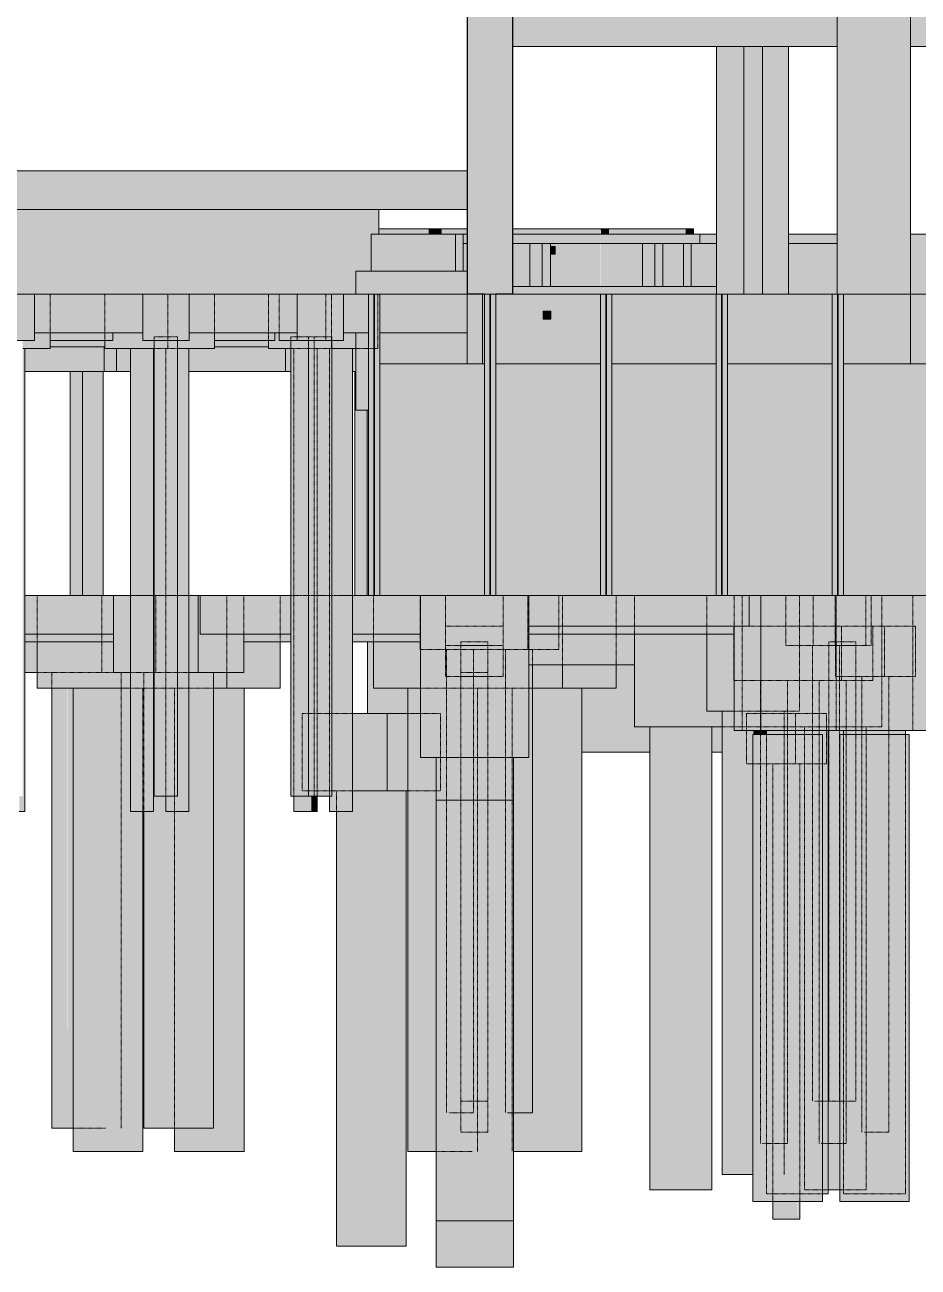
# Model space of a CAD drawing. Extents: x -1981 to 38708, y -3196 to 88064.
# Drawn here: x 31277 to 32434, y 78250 to 79859 of the extents above; entities that cross this region are included whole.
import ezdxf

# ---------------------------------------------------------------- set-up
doc = ezdxf.new("R2010")
doc.units = 0
doc.linetypes.add('Centro', pattern=[3.175, 0.635, -0.47625, 1.5875, -0.47625])
doc.linetypes.add('Traço', pattern=[0.635, 0.3175, -0.3175])
for name, color, linetype, lineweight in [('A-FLOR', 7, 'Continuous', 25), ('A-FLOR-LEVL', 7, 'Continuous', 9), ('A-GENM', 7, 'Continuous', 25), ('S-BEAM', 7, 'Continuous', 25), ('S-COLS', 7, 'Continuous', 25), ('S-FNDN', 7, 'Continuous', 25), ('S-FNDN-HDLN', 7, 'Traço', 9)]:
    doc.layers.add(name, color=color, linetype=linetype, lineweight=lineweight)

# ---------------------------------------------------------------- blocks, each defined once
blk = doc.blocks.new('Estaca W Gerdau - W250X32_7-3763720-CT D 002 - CRT ESQ')
at = {"layer": 'S-FNDN', "linetype": 'Traço', "lineweight": 9, "true_color": 0xa4b9db}
blk.add_hatch(color=9, dxfattribs=at).paths.add_polyline_path([(-1880.1, 79120), (-1871.6, 79120), (-1871.6, 79510), (-1886.2, 79510), (-1886.2, 79120)], flags=0)
at = {"layer": 'S-FNDN', "lineweight": 9}
for p, q in [((-1886.2, 79510), (-1886.2, 79120)), ((-1871.6, 79510), (-1886.2, 79510)), ((-1879.3, 79120), (-1879.3, 79510)), ((-1878.5, 79510), (-1878.5, 79120)), ((-1871.6, 79510), (-1871.6, 79120)), ((-1871.6, 79120), (-1886.2, 79120))]:
    blk.add_line(p, q, dxfattribs=at)
blk = doc.blocks.new('PED_FURO_RETANGULAR_R04_2020 - 10x10x32-3497891-CT D 002 - CRT ESQ')
at = {"layer": 'A-GENM', "lineweight": 9}
for p, q in [((-1660.4, 79478), (-1650.4, 79488)), ((-1650.4, 79478), (-1660.4, 79488))]:
    blk.add_line(p, q, dxfattribs=at)
blk = doc.blocks.new('PED_BLRET-1EST_R01_2019_muro_ - 60x60x60-3843966-CT D 002 - CRT ESQ')
at = {"layer": 'S-FNDN-HDLN'}
for p, q in [((-2471.6, 79455), (-2441.6, 79455)), ((-2471.6, 79450), (-2471.6, 79455)), ((-2441.6, 79455), (-2441.6, 79450)), ((-2441.6, 79450), (-2471.6, 79450))]:
    blk.add_line(p, q, dxfattribs=at)
blk = doc.blocks.new('PED_BLRET-1EST_R01_2019 - 75x75x65-V13-CT D 002 - CRT ESQ')
at = {"layer": 'S-FNDN-HDLN'}
for p, q in [((-1766.9, 79020), (-1731.9, 79020)), ((-1731.9, 79015), (-1766.9, 79015))]:
    blk.add_line(p, q, dxfattribs=at)
blk = doc.blocks.new('PED_BLRET-1EST_R01_2019 - 75x75x65-V11-CT D 002 - CRT ESQ')
at = {"layer": 'S-FNDN-HDLN'}
for p, q in [((1305.6, 79340), (1340.6, 79340)), ((1305.6, 79335), (1305.6, 79340)), ((1340.6, 79335), (1305.6, 79335)), ((1340.6, 79340), (1340.6, 79335))]:
    blk.add_line(p, q, dxfattribs=at)
blk = doc.blocks.new('PED_BLRET-1EST_R01_2019_muro_ - 60x60x60-V6-CT D 002 - CRT ESQ')
at = {"layer": 'S-FNDN-HDLN'}
for p, q in [((-1986.8, 79455), (-1978.9, 79455)), ((-1986.8, 79450), (-1986.8, 79455)), ((-1978.9, 79455), (-1963.9, 79455)), ((-1956.8, 79455), (-1956.8, 79450)), ((-1978.9, 79450), (-1986.8, 79450))]:
    blk.add_line(p, q, dxfattribs=at)

msp = doc.modelspace()

# ---------------------------------------------------------------- hatches: boundary and pattern name
at = {"layer": 'A-FLOR', "true_color": 0xc0c0c0}
h = msp.add_hatch(color=9, dxfattribs=at)
h.paths.add_polyline_path([(31950.33, 79576), (32151.1, 79576.46), (32151.1, 79588), (31908.73, 79587.98), (31908.73, 79576), (31946.04, 79576)], flags=0)
h.paths.add_polyline_path([(31849.73, 79576), (31849.73, 79588), (31844.92, 79587.67), (31844.92, 79576), (31846.94, 79576)], flags=0)
at = {"layer": 'A-FLOR', "true_color": 0xff8040}
h = msp.add_hatch(color=11, dxfattribs=at)
h.paths.add_polyline_path([(32303.31, 79576), (32328.98, 79576), (32328.98, 79588), (32265.98, 79588), (32265.98, 79576)], flags=0)
h.paths.add_polyline_path([(32151.13, 79576), (32172.48, 79576), (32172.48, 79588), (32151.13, 79588), (32151.13, 79576.46)], flags=0)
at = {"layer": 'S-BEAM', "true_color": 0xff8040}
for points in [[(32157.12, 79831), (32328.98, 79831), (32328.98, 79916), (31908.73, 79916), (31908.73, 79831), (31950.33, 79831)], [(32777.48, 79831), (33047, 79831), (33047, 79916), (32423.98, 79916), (32423.98, 79831), (32570.69, 79831)], [(31849.73, 79831), (31849.73, 79831.02), (31849.73, 79841.19)]]:
    msp.add_hatch(color=11, dxfattribs=at).paths.add_polyline_path(points, flags=0)
at = {"layer": 'S-BEAM', "true_color": 0xc0c0c0}
h = msp.add_hatch(color=9, dxfattribs=at)
h.paths.add_polyline_path([(31522.79, 79450), (31601.13, 79450), (31601.13, 79460), (31522.79, 79460)], flags=0)
h.paths.add_polyline_path([(31329.97, 79450), (31391.11, 79450), (31391.11, 79460), (31310.36, 79460), (31310.36, 79450)], flags=0)
h.paths.add_polyline_path([(31195.74, 79510), (31705.87, 79510), (31705.87, 79540), (31725.62, 79540), (31725.62, 79588), (31735.42, 79588), (31735.42, 79620), (31253.78, 79620), (31253.78, 79670), (31124.87, 79670), (31124.87, 79580), (31139.23, 79580), (31139.52, 79510), (31182.03, 79510)], flags=0)
for points in [[(31640.15, 79620), (31849.73, 79620), (31849.73, 79670), (31253.78, 79670), (31253.78, 79620), (31588.46, 79620)], [(31762.33, 79588), (31800.23, 79588), (31800.23, 79595), (31735.42, 79595), (31735.42, 79588), (31743.55, 79588)], [(31800.23, 79588), (31816.31, 79588), (31816.31, 79595), (31800.23, 79595), (31800.23, 79591.67)], [(31844.92, 79540), (31844.92, 79588), (31834.79, 79588), (31834.96, 79540), (31839.68, 79540)], [(32027.96, 79588), (32032.99, 79588), (32032.99, 79595), (32022.87, 79595), (32023.29, 79588), (32027.88, 79588)], [(32132.83, 79588), (32132.83, 79595), (32032.99, 79595), (32032.99, 79588), (32130.3, 79588)], [(32132.83, 79588), (32142.95, 79588), (32142.95, 79595), (32132.83, 79595), (32132.83, 79592.3)], [(31963.83, 79562), (31963.83, 79572), (31958.51, 79572), (31958.51, 79562)], [(32134.49, 79520), (32140.05, 79520), (32140.05, 79576), (32129.81, 79576), (32129.81, 79520), (32133.32, 79520)], [(32155.99, 79520), (32172.48, 79520), (32172.48, 79576), (32140.05, 79576), (32140.05, 79520)], [(32265.98, 79510), (32328.98, 79510), (32328.98, 79576), (32265.98, 79576), (32265.98, 79512.82)], [(32172.43, 79510), (32172.48, 79510), (32172.43, 79520), (31908.73, 79519.7), (31908.73, 79510), (32157.12, 79510)], [(31381.67, 79460), (31429.94, 79460), (31429.94, 79510), (31289.73, 79510), (31289.73, 79460), (31329.97, 79460)], [(31489.94, 79460), (31629.73, 79460), (31629.73, 79510), (31489.94, 79510), (31489.94, 79468.12)], [(31958.23, 79478), (31958.23, 79488), (31948.23, 79488), (31948.23, 79478), (31950.33, 79478)], [(31381.67, 79410), (31396.1, 79410), (31396.1, 79440), (31381.11, 79440), (31381.11, 79442), (31380.02, 79442), (31380.02, 79410), (31380.5, 79410)], [(31396.1, 79410), (31414.05, 79410), (31414.05, 79440), (31396.1, 79440), (31396.1, 79422.25)], [(31614.84, 79410), (31614.84, 79440), (31592.83, 79440), (31592.83, 79442), (31522.79, 79442), (31522.79, 79440), (31489.85, 79440), (31489.85, 79410), (31614.3, 79410)], [(31705.35, 79439), (31705.87, 79439), (31705.87, 79440), (31705.35, 79440)], [(32195.45, 79070), (32195.45, 79080), (31929.73, 79080), (31929.73, 79070), (32179.56, 79070)], [(32066.48, 79030), (32066.48, 79070), (31929.73, 79070), (31929.73, 79030), (31958.23, 79030)]]:
    msp.add_hatch(color=9, dxfattribs=at).paths.add_polyline_path(points, flags=0)
h = msp.add_hatch(color=9, dxfattribs=at)
h.paths.add_polyline_path([(30500.86, 79442), (31129.99, 79442), (31129.99, 79450), (31114.99, 79450), (31114.78, 79588), (30500.86, 79588)], flags=0)
h.paths.add_polyline_path([(31167.03, 79442), (31168.69, 79442), (31168.69, 79450), (31167.03, 79450), (31167.03, 79444.09)], flags=0)
h.paths.add_polyline_path([(31588.46, 79442), (31592.83, 79442), (31592.83, 79450), (31522.79, 79450), (31522.79, 79442), (31536.76, 79442)], flags=0)
h.paths.add_polyline_path([(31310.36, 79442), (31381.11, 79442), (31381.11, 79450), (31310.36, 79450), (31310.36, 79444.09)], flags=0)
h.paths.add_polyline_path([(31821.09, 79540), (31834.79, 79540), (31834.79, 79588), (31725.62, 79588), (31725.62, 79540), (31815.21, 79540)], flags=0)
h = msp.add_hatch(color=9, dxfattribs=at)
h.paths.add_polyline_path([(31908.73, 79520), (31931.01, 79520), (31931.01, 79576), (31908.73, 79576), (31908.73, 79532.33)], flags=0)
h.paths.add_polyline_path([(31957.75, 79520), (32022.87, 79520), (32022.52, 79576), (31957.75, 79576), (31957.75, 79532.33)], flags=0)
h.paths.add_polyline_path([(31849.37, 79540), (31849.73, 79540), (31849.73, 79576), (31844.92, 79575.73), (31844.92, 79540), (31846.94, 79540)], flags=0)
h.paths.add_polyline_path([(31963.83, 79562), (31958.51, 79562), (31958.83, 79572), (31963.83, 79572)], flags=0)
h.paths.add_polyline_path([(31987.3, 79588), (32022.87, 79588), (32022.87, 79595), (31908.73, 79595), (31908.73, 79588), (31950.33, 79588)], flags=0)
h.paths.add_polyline_path([(31846.94, 79588), (31849.73, 79588), (31849.73, 79595), (31816.31, 79595), (31816.31, 79588), (31844.92, 79588)], flags=0)
h = msp.add_hatch(color=9, dxfattribs=at)
h.paths.add_polyline_path([(32423.98, 79510), (32730.73, 79510), (32730.73, 79588), (32423.98, 79588), (32423.98, 79519.79)], flags=0)
h.paths.add_polyline_path([(33039.84, 79510), (33039.84, 79588), (32941.23, 79588), (32941.23, 79510), (33035.96, 79510)], flags=0)
h.paths.add_polyline_path([(32891.23, 79510), (32891.23, 79588), (32757.73, 79588), (32757.73, 79510), (32880.87, 79510)], flags=0)
h = msp.add_hatch(color=9, dxfattribs=at)
h.paths.add_polyline_path([(32023.29, 79520), (32076.7, 79520), (32076.7, 79576), (32023.29, 79576), (32023.29, 79532.33)], flags=0)
h.paths.add_polyline_path([(32105.42, 79520), (32129.81, 79520), (32129.81, 79576), (32103.43, 79576), (32103.43, 79520)], flags=0)
h = msp.add_hatch(color=9, dxfattribs=at)
h.paths.add_polyline_path([(31705.87, 79360), (31722.21, 79360), (31721.95, 79460), (31705.87, 79460), (31705.87, 79399.97)], flags=0)
h.paths.add_polyline_path([(31707.56, 79510), (31724.87, 79510), (31724.87, 79540), (31705.87, 79540), (31705.87, 79510), (31706.38, 79510)], flags=0)
h = msp.add_hatch(color=9, dxfattribs=at)
h.paths.add_polyline_path([(31737.03, 79420), (31849.73, 79420), (31849.73, 79460), (31737.03, 79460), (31737.03, 79444)], flags=0)
h.paths.add_polyline_path([(31795.24, 79510), (31849.73, 79510), (31849.73, 79540), (31724.87, 79540), (31724.87, 79510), (31795.2, 79510)], flags=0)
h = msp.add_hatch(color=9, dxfattribs=at)
h.paths.add_polyline_path([(31689.73, 79460), (31722.43, 79460), (31722.43, 79510), (31689.73, 79510), (31689.73, 79488.21)], flags=0)
h.paths.add_polyline_path([(31743.55, 79460), (31849.73, 79460), (31849.73, 79510), (31737.03, 79510), (31737.03, 79460)], flags=0)
h = msp.add_hatch(color=9, dxfattribs=at)
h.paths.add_polyline_path([(31929.73, 79080), (32214.78, 79080), (32214.78, 79120), (31929.73, 79120), (31929.73, 79091.11)], flags=0)
h.paths.add_polyline_path([(31887.03, 79420), (32022.43, 79420), (32022.43, 79510), (31887.03, 79510), (31887.03, 79444.09)], flags=0)
h.paths.add_polyline_path([(32260.51, 79420), (32322.43, 79420), (32322.43, 79510), (32187.03, 79510), (32187.03, 79420), (32208.81, 79420)], flags=0)
h.paths.add_polyline_path([(32053.72, 79420), (32172.43, 79420), (32172.43, 79510), (32037.03, 79510), (32037.03, 79420)], flags=0)
h.paths.add_polyline_path([(31872.43, 79420), (31872.43, 79510), (31869.73, 79510), (31869.73, 79420)], flags=0)
h.paths.add_polyline_path([(31948.23, 79478), (31948.23, 79488), (31958.23, 79488), (31958.23, 79478), (31950.33, 79478)], flags=0)
h = msp.add_hatch(color=9, dxfattribs=at)
h.paths.add_polyline_path([(32869.08, 79080), (33023.26, 79080), (33023.26, 79120), (32539.68, 79120), (32539.68, 79080), (32843.43, 79080)], flags=0)
h.paths.add_polyline_path([(32472.43, 79120), (32472.43, 79120), (32467.3, 79120)], flags=0)
h.paths.add_polyline_path([(32570.69, 79420), (32622.43, 79420), (32622.39, 79510), (32487.03, 79510), (32487.03, 79420), (32518.99, 79420)], flags=0)
h.paths.add_polyline_path([(32637.03, 79420), (32772.43, 79420), (32772.43, 79510), (32637.03, 79510), (32637.03, 79444.09)], flags=0)
h.paths.add_polyline_path([(32472.43, 79420), (32472.43, 79510), (32423.98, 79510), (32423.98, 79420), (32467.3, 79420)], flags=0)
h.paths.add_polyline_path([(32997.04, 79420), (32997.04, 79510), (32937.03, 79510), (32937.03, 79420), (32984.26, 79420)], flags=0)
h.paths.add_polyline_path([(32922.43, 79420), (32922.43, 79510), (32787.03, 79510), (32787.03, 79420), (32891.49, 79420)], flags=0)
h = msp.add_hatch(color=9, dxfattribs=at)
h.paths.add_polyline_path([(31244.73, 79410), (31244.73, 79440), (31231.62, 79440), (31231.62, 79410)], flags=0)
h.paths.add_polyline_path([(31127.5, 79410), (31129.99, 79410.33), (31129.99, 79442), (31127.5, 79442)], flags=0)
h.paths.add_polyline_path([(31167.03, 79410), (31201.63, 79410), (31201.63, 79440), (31168.69, 79440), (31168.69, 79442), (31167.03, 79442), (31167.03, 79415.25)], flags=0)
h.paths.add_polyline_path([(31380.02, 79410), (31380.02, 79442), (31310.36, 79442), (31310.36, 79440), (31277.42, 79440), (31277.42, 79410), (31329.97, 79410)], flags=0)
h = msp.add_hatch(color=9, dxfattribs=at)
h.paths.add_polyline_path([(31614.84, 79410), (31621.79, 79410), (31621.79, 79440), (31614.84, 79440)], flags=0)
h.paths.add_polyline_path([(31705.87, 79410), (31705.87, 79439), (31705.35, 79439), (31705.35, 79440), (31701.56, 79440), (31701.56, 79410), (31705.35, 79410)], flags=0)
h = msp.add_hatch(color=9, dxfattribs=at)
h.paths.add_polyline_path([(32772.43, 79120), (32772.43, 79420), (32637.03, 79420), (32637.03, 79120), (32751.63, 79120)], flags=0)
h.paths.add_polyline_path([(31737.03, 79120), (31872.43, 79120), (31872.43, 79420), (31737.03, 79420), (31737.03, 79179.36)], flags=0)
h.paths.add_polyline_path([(31887.03, 79120), (32022.43, 79120), (32022.43, 79420), (31887.03, 79420), (31887.03, 79135.24)], flags=0)
h.paths.add_polyline_path([(33822.43, 79120), (33822.43, 79420), (33687.03, 79420), (33687.03, 79120), (33811.41, 79120)], flags=0)
h.paths.add_polyline_path([(32037.03, 79120), (32172.43, 79120), (32172.43, 79420), (32037.03, 79420), (32037.03, 79355.85)], flags=0)
h.paths.add_polyline_path([(32187.03, 79120), (32322.43, 79120), (32322.43, 79420), (32187.03, 79420), (32187.03, 79179.36)], flags=0)
h.paths.add_polyline_path([(32337.03, 79120), (32472.43, 79120), (32472.43, 79420), (32337.03, 79420), (32337.03, 79135.24)], flags=0)
h.paths.add_polyline_path([(32487.03, 79120), (32622.43, 79120), (32622.39, 79420), (32487.03, 79420), (32487.03, 79179.36)], flags=0)
h.paths.add_polyline_path([(33672.43, 79120), (33672.43, 79420), (33537.03, 79420), (33537.03, 79120), (33604.62, 79120)], flags=0)
h.paths.add_polyline_path([(33522.43, 79120), (33522.43, 79420), (33387.03, 79420), (33387.03, 79120), (33501.23, 79120)], flags=0)
h.paths.add_polyline_path([(32787.03, 79120), (32922.43, 79120), (32922.43, 79420), (32787.03, 79420), (32787.03, 79179.36)], flags=0)
h.paths.add_polyline_path([(32937.03, 79120), (33072.43, 79120), (33072.43, 79420), (32937.03, 79420), (32937.03, 79179.36)], flags=0)
h.paths.add_polyline_path([(33087.03, 79120), (33222.43, 79120), (33222.43, 79420), (33087.03, 79420), (33087.03, 79179.36)], flags=0)
h.paths.add_polyline_path([(33237.03, 79120), (33372.43, 79120), (33372.43, 79420), (33237.03, 79420), (33237.03, 79179.36)], flags=0)
h = msp.add_hatch(color=9, dxfattribs=at)
h.paths.add_polyline_path([(31231.62, 79070), (31244.73, 79070), (31244.73, 79120), (31231.62, 79120), (31231.62, 79091.11)], flags=0)
h.paths.add_polyline_path([(31081.29, 79070), (31129.99, 79070), (31129.99, 79120), (31081.29, 79120)], flags=0)
h.paths.add_polyline_path([(31392.05, 79070), (31392.05, 79120), (31277.42, 79120), (31277.42, 79070), (31381.67, 79070)], flags=0)
h.paths.add_polyline_path([(31167.03, 79070), (31201.63, 79070), (31201.63, 79120), (31167.03, 79120), (31167.03, 79091.11)], flags=0)
h = msp.add_hatch(color=9, dxfattribs=at)
h.paths.add_polyline_path([(31508.12, 79070), (31621.79, 79070), (31621.79, 79120), (31504.28, 79120), (31504.28, 79070)], flags=0)
h.paths.add_polyline_path([(31701.56, 79070), (31789.73, 79070), (31789.73, 79120), (31701.56, 79120), (31701.56, 79076.22)], flags=0)
h = msp.add_hatch(color=9, dxfattribs=at)
h.paths.add_polyline_path([(31167.03, 79060), (31201.63, 79060), (31201.63, 79070), (31167.03, 79070)], flags=0)
h.paths.add_polyline_path([(31392.05, 79060), (31392.05, 79070), (31277.42, 79070), (31277.42, 79060), (31381.67, 79060)], flags=0)
h.paths.add_polyline_path([(31244.73, 79060), (31244.73, 79070), (31231.62, 79070), (31231.62, 79060)], flags=0)
h = msp.add_hatch(color=9, dxfattribs=at)
h.paths.add_polyline_path([(31743.55, 79060), (31789.73, 79060), (31789.73, 79070), (31701.56, 79070), (31701.56, 79060)], flags=0)
h.paths.add_polyline_path([(31560.77, 79060), (31621.79, 79060), (31621.79, 79070), (31560.77, 79070)], flags=0)
h = msp.add_hatch(color=9, dxfattribs=at)
h.paths.add_polyline_path([(32066.48, 78917), (32086.48, 78917), (32086.48, 78950), (32066.48, 78950), (32066.48, 79030), (32043.01, 79030), (32043.01, 79000), (31998.19, 79000), (31998.19, 78917), (32058.17, 78917)], flags=0)
h.paths.add_polyline_path([(32166.48, 78917), (32180.23, 78917), (32180.23, 78950), (32166.48, 78950), (32166.48, 78923.77)], flags=0)
h.paths.add_polyline_path([(31743.55, 78967), (31773.32, 78967), (31773.32, 79000), (31728.5, 79000), (31728.5, 79060), (31721.09, 79060), (31721.09, 78967), (31728.5, 78967)], flags=0)
at = {"layer": 'S-COLS', "true_color": 0xff8040}
for points in [[(31849.73, 79510), (31908.73, 79510), (31908.73, 79983), (31849.73, 79983), (31849.73, 79532.33)], [(32329.43, 79510), (32423.98, 79510), (32423.98, 79906), (32328.98, 79906), (32329.33, 79510)], [(32179.43, 79510), (32208.23, 79510), (32208.23, 79831), (32172.48, 79831), (32172.48, 79510), (32179.33, 79510)], [(32208.81, 79510), (32232.23, 79510), (32232.23, 79831), (32208.23, 79831), (32208.23, 79510)], [(32234.66, 79510), (32265.98, 79510), (32265.98, 79831), (32232.23, 79831), (32232.23, 79510)]]:
    msp.add_hatch(color=11, dxfattribs=at).paths.add_polyline_path(points, flags=0)
at = {"layer": 'S-COLS', "true_color": 0xc0c0c0}
for points in [[(31947.09, 79520), (31947.09, 79576), (31931.01, 79576), (31931.01, 79520)], [(31950.33, 79520), (31957.75, 79520), (31957.75, 79576), (31947.09, 79576), (31947.09, 79520), (31947.59, 79520)], [(32076.7, 79520), (32092.78, 79520), (32092.78, 79576), (32076.7, 79576), (32076.7, 79532.33)], [(32103.43, 79520), (32103.43, 79576), (32092.78, 79576), (32092.78, 79520)], [(31869.73, 79420), (31869.73, 79510), (31849.73, 79510), (31849.73, 79420), (31868.73, 79420)], [(32423.98, 79420), (32423.98, 79510), (32337.03, 79510), (32337.03, 79420), (32363.9, 79420)], [(31444.05, 79120), (31444.94, 79120), (31444.94, 79440), (31444.05, 79440), (31444.05, 79135.24)], [(31351.95, 79120), (31351.95, 79410), (31335.87, 79410), (31335.87, 79120)], [(31351.95, 79120), (31378.58, 79120), (31378.58, 79410), (31351.95, 79410), (31351.95, 79179.36)], [(31720.65, 79120), (31720.65, 79360), (31705.87, 79360), (31705.87, 79410), (31704.57, 79410), (31704.57, 79120)]]:
    msp.add_hatch(color=9, dxfattribs=at).paths.add_polyline_path(points, flags=0)
h = msp.add_hatch(color=9, dxfattribs=at)
h.paths.add_polyline_path([(31720.65, 79120), (31722.21, 79120), (31722.21, 79360), (31720.65, 79360), (31720.65, 79179.36)], flags=0)
h.paths.add_polyline_path([(31747.29, 79120), (31747.29, 79120), (31743.55, 79120)], flags=0)
at = {"layer": 'S-FNDN', "true_color": 0xc0c0c0}
for points in [[(31250.1, 79450), (31289.73, 79450), (31289.73, 79510), (31229.73, 79510), (31229.73, 79450), (31240.59, 79450)], [(31485.06, 79450), (31489.94, 79450), (31489.94, 79510), (31429.94, 79510), (31429.94, 79450), (31459.21, 79450)], [(31640.15, 79450), (31689.73, 79450), (31689.73, 79510), (31629.73, 79510), (31629.73, 79450), (31639.35, 79450)], [(31274.73, 79440), (31310.36, 79440), (31310.36, 79460), (31289.73, 79460), (31289.73, 79450), (31274.73, 79450), (31274.73, 79442)], [(31381.11, 79440), (31444.94, 79440), (31444.94, 79450), (31429.94, 79450), (31429.94, 79460), (31391.11, 79460), (31391.11, 79450), (31381.11, 79450), (31381.11, 79442)], [(31495.19, 79440), (31522.79, 79440), (31522.79, 79460), (31489.94, 79460), (31489.94, 79450), (31474.94, 79450), (31474.94, 79440), (31485.06, 79440)], [(31592.83, 79440), (31621.79, 79440), (31621.79, 79450), (31606.79, 79450), (31606.79, 79460), (31601.13, 79460), (31601.13, 79450), (31592.83, 79450), (31592.83, 79442)], [(31629.73, 79450), (31629.73, 79460), (31606.79, 79460), (31606.79, 79450), (31614.3, 79450)], [(31674.73, 79440), (31705.87, 79440), (31705.63, 79460), (31689.73, 79460), (31689.73, 79450), (31674.73, 79450), (31674.73, 79440.79)], [(31277.42, 78840), (31277.42, 79440), (31274.73, 79440), (31274.73, 78860), (31270.05, 78860), (31270.45, 78840), (31276.95, 78840)], [(31414.05, 78840), (31436.68, 78840), (31436.68, 79440), (31414.05, 79440), (31414.05, 78870.5)], [(31436.68, 78840), (31444.05, 78840), (31444.05, 79440), (31436.68, 79440), (31436.68, 78870.5)], [(31444.94, 78860), (31474.94, 78860), (31474.94, 79450), (31444.94, 79450), (31444.94, 78870.5)], [(31469.56, 78840), (31482.48, 78840), (31482.48, 79440), (31474.94, 79440), (31474.87, 78860), (31459.85, 78860), (31460.25, 78840), (31467.48, 78840)], [(31482.48, 78840), (31489.85, 78840), (31489.85, 79440), (31482.48, 79440), (31482.48, 78869.01)], [(31621.79, 78860), (31644.73, 78860), (31644.29, 79450), (31621.79, 79450), (31621.79, 78901.46)], [(31648.4, 78860), (31674.73, 78860), (31674.73, 79450), (31644.73, 79450), (31644.73, 78914.63), (31644.8, 78860), (31648.28, 78860)], [(31682.83, 78840), (31694.19, 78840), (31694.19, 79440), (31674.73, 79440), (31674.73, 78860), (31671.56, 78860), (31671.56, 78840), (31679.19, 78840)], [(31701.56, 78840), (31701.56, 79440), (31694.19, 79440), (31694.19, 78840), (31701.09, 78840)], [(31526.79, 79020), (31560.77, 79020), (31560.77, 79070), (31504.28, 79070), (31504.28, 79120), (31501.76, 79120), (31501.76, 79020), (31521.95, 79020)], [(31789.73, 78910), (31929.73, 78910), (31929.73, 79120), (31789.73, 79120), (31789.73, 78914.63)], [(32205.73, 78945), (32230.09, 78945), (32230.09, 79120), (32214.78, 79120), (32214.78, 79080), (32195.45, 79080), (32195.45, 78945)], [(32230.09, 78945), (32524.37, 78945), (32524.37, 79120), (32230.09, 79120), (32230.09, 78958.75)], [(32066.48, 78950), (32180.23, 78950), (32180.23, 78970), (32160.23, 78970), (32160.23, 79070), (32066.48, 79070), (32066.48, 78967)], [(32195.45, 78970), (32195.45, 79070), (32160.23, 79070), (32160.23, 78970)], [(31293.21, 79020), (31293.21, 79060), (31277.42, 79060), (31277.42, 79020), (31278.28, 79020)], [(31607.94, 79000), (31607.94, 79060), (31560.77, 79060), (31560.77, 79020), (31538.8, 79020), (31538.8, 79000)], [(31789.73, 79050), (31789.73, 79060), (31789.08, 79060), (31789.08, 79050)], [(31431.52, 78430), (31514.39, 78430), (31514.39, 79020), (31489.85, 79020), (31489.85, 78840), (31459.85, 78840), (31459.85, 78860), (31444.94, 78860), (31444.94, 79020), (31444.05, 79020), (31443.69, 78840), (31431.52, 78840), (31431.52, 78473.4)], [(31520.17, 78430), (31521.3, 78430), (31521.3, 79020), (31514.39, 79020), (31514.39, 78430), (31517.84, 78430)], [(31909.73, 78450), (31931.63, 78450), (31931.63, 79030), (31929.73, 79030), (31929.39, 78910), (31909.73, 78910), (31909.73, 78473.4)], [(31932.4, 78450), (31934.34, 78450), (31934.34, 79030), (31931.63, 79030), (31931.63, 78450)], [(32043.01, 79000), (32043.01, 79030), (31973.34, 79030), (31973.34, 79000)], [(31312.23, 78430), (31333.09, 78430), (31332.88, 79000), (31312.23, 79000), (31312.23, 78649.89)], [(31340.04, 78430), (31339.67, 79000), (31333.09, 79000), (31333.09, 78430), (31339.67, 78430)], [(31340.04, 78400), (31423.05, 78400), (31423.05, 78840), (31414.05, 78840), (31414.05, 79000), (31340.04, 79000), (31340.04, 78430)], [(31509.6, 78400), (31554.31, 78400), (31554.31, 79000), (31521.3, 79000), (31521.3, 78430), (31471.3, 78430), (31471.43, 78400), (31504.49, 78400)], [(31560.02, 78400), (31561.11, 78400), (31561.11, 79000), (31554.31, 79000), (31554.31, 78400), (31557.73, 78400)], [(31773.32, 78400), (31809.73, 78400), (31809.73, 78910), (31789.73, 78910), (31789.73, 79000), (31773.32, 79000), (31773.32, 78473.4)], [(31909.82, 78400), (31991.29, 78400), (31991.29, 79000), (31934.34, 79000), (31934.34, 78450), (31909.73, 78450), (31909.73, 78400)], [(31997.06, 78400), (31998.19, 78400), (31998.19, 79000), (31991.29, 79000), (31991.29, 78400), (31994.74, 78400)], [(31746.32, 78867), (31746.32, 78967), (31701.56, 78967), (31701.56, 78867), (31743.55, 78867)], [(31773.32, 78867), (31773.32, 78967), (31746.32, 78967), (31746.32, 78867)], [(32180.23, 78370), (32219.73, 78370), (32219.88, 78940), (32220.23, 78940), (32219.94, 78945), (32195.45, 78945), (32195.45, 78970), (32180.23, 78970), (32180.23, 78385.16)], [(32086.48, 78350), (32166.48, 78350), (32166.48, 78950), (32086.48, 78950), (32086.48, 78385.16)], [(32219.73, 78335), (32309.73, 78335), (32309.73, 78940), (32219.73, 78940), (32219.73, 78341.04)], [(32237.23, 78940), (32237.23, 78945), (32220.23, 78945), (32220.34, 78940), (32234.66, 78940)], [(32309.73, 78345), (32317.23, 78345), (32317.22, 78945), (32237.23, 78945), (32237.24, 78940), (32309.73, 78940), (32309.73, 78350)], [(32319.54, 78350), (32332.23, 78350), (32332.23, 78940), (32337.23, 78940), (32337.23, 78945), (32317.23, 78945), (32317.23, 78350)], [(32332.23, 78335), (32422.23, 78335), (32421.87, 78940), (32332.23, 78940), (32332.23, 78341.04)], [(32416.62, 78940), (32417.23, 78940), (32416.81, 78945), (32337.23, 78945), (32337.65, 78940), (32416.59, 78940)], [(31809.73, 78855), (31859.73, 78855), (31859.73, 78910), (31809.73, 78910), (31809.73, 78862.72)], [(31909.73, 78855), (31909.73, 78910), (31859.73, 78910), (31859.73, 78855), (31909.68, 78855)], [(31640.15, 78840), (31648.4, 78840), (31648.28, 78860), (31625.77, 78860), (31626.19, 78840), (31637.03, 78840)], [(31649.13, 78840), (31655.76, 78840), (31655.75, 78860), (31648.4, 78860), (31648.4, 78840)], [(31681.03, 78277), (31764.01, 78277), (31764.01, 78867), (31701.56, 78867), (31701.56, 78840), (31681.03, 78840), (31681.03, 78296.92)], [(31769.73, 78277), (31770.83, 78277), (31770.83, 78867), (31764.01, 78867), (31764.01, 78277), (31767.44, 78277)], [(31809.73, 78250), (31859.73, 78250), (31859.73, 78855), (31809.73, 78855), (31809.73, 78252.79)], [(31859.73, 78250), (31909.73, 78250), (31909.73, 78855), (31859.73, 78855), (31859.73, 78252.79)], [(31428.76, 78400), (31429.85, 78400), (31429.56, 78840), (31423.05, 78840), (31423.05, 78400), (31426.47, 78400)], [(32268.45, 78312), (32278, 78312), (32277.88, 78335), (32245.7, 78335), (32246.12, 78312), (32268.17, 78312)], [(32278, 78312), (32280.67, 78312), (32280.64, 78335), (32278, 78335)]]:
    msp.add_hatch(color=9, dxfattribs=at).paths.add_polyline_path(points, flags=0)
h = msp.add_hatch(color=9, dxfattribs=at)
h.paths.add_polyline_path([(31392.05, 79020), (31414.05, 79020), (31414.05, 79120), (31392.05, 79120), (31392.05, 79060)], flags=0)
h.paths.add_polyline_path([(31444.05, 79020), (31444.94, 79020), (31444.94, 79120), (31444.05, 79120), (31444.05, 79046.99)], flags=0)
h.paths.add_polyline_path([(31489.85, 79020), (31501.76, 79020), (31501.76, 79120), (31489.85, 79120), (31489.85, 79040.96)], flags=0)
h = msp.add_hatch(color=9, dxfattribs=at)
h.paths.add_polyline_path([(31293.21, 79000), (31414.05, 79000), (31414.05, 79020), (31392.05, 79020), (31392.05, 79060), (31293.21, 79060), (31293.21, 79002.87)], flags=0)
h.paths.add_polyline_path([(31521.3, 79000), (31538.8, 79000), (31538.8, 79020), (31521.3, 79020), (31521.3, 79002.87)], flags=0)
h = msp.add_hatch(color=9, dxfattribs=at)
h.paths.add_polyline_path([(31728.5, 79000), (31789.73, 79000), (31789.73, 79050), (31789.08, 79050), (31789.08, 79060), (31728.5, 79060), (31728.5, 79002.87)], flags=0)
h.paths.add_polyline_path([(31950.33, 79000), (31973.34, 79000), (31973.34, 79030), (31934.34, 79030), (31934.34, 79000)], flags=0)

# ---------------------------------------------------------------- linework, layer by layer
at = {"layer": 'A-FLOR', "lineweight": 9}
for p, q in [((31844.92, 79588), (31849.73, 79588)), ((31908.73, 79588), (32172.48, 79588)), ((32151.13, 79588), (32151.13, 79576)), ((32265.98, 79588), (32328.98, 79588)), ((31849.73, 79576), (31844.92, 79576)), ((31947.09, 79576), (31908.73, 79576)), ((32092.78, 79576), (31947.09, 79576)), ((32172.48, 79576), (32092.78, 79576))]:
    msp.add_line(p, q, dxfattribs=at)
at = {"layer": 'A-FLOR-LEVL', "linetype": 'Centro'}
for p, q in [((31363.29, 79510), (36911.86, 79510)), ((31363.29, 79120), (36911.86, 79120))]:
    msp.add_line(p, q, dxfattribs=at)
at = {"layer": 'S-BEAM', "lineweight": 9}
for p, q in [((31849.73, 79831), (31849.73, 79976)), ((32328.98, 79916), (32328.98, 79831)), ((32423.98, 79916), (32423.98, 79831)), ((31908.73, 79831), (32328.98, 79831)), ((32423.98, 79831), (33047, 79831)), ((31253.78, 79670), (31849.73, 79670)), ((31253.78, 79620), (31849.73, 79620)), ((31735.42, 79620), (31735.42, 79588)), ((31725.62, 79588), (31834.79, 79588)), ((31725.62, 79540), (31725.62, 79588)), ((31735.42, 79595), (31800.23, 79595)), ((31800.23, 79595), (31816.31, 79595)), ((31816.31, 79595), (31816.31, 79588)), ((31816.31, 79595), (31849.73, 79595)), ((31844.92, 79588), (31834.79, 79588)), ((31834.79, 79588), (31834.79, 79540)), ((31844.92, 79540), (31844.92, 79588)), ((31908.73, 79595), (32022.87, 79595)), ((32022.87, 79595), (32032.99, 79595)), ((32032.99, 79595), (32032.99, 79588)), ((32032.99, 79595), (32132.83, 79595)), ((32132.83, 79595), (32142.95, 79595)), ((32142.95, 79595), (32142.95, 79588)), ((32423.98, 79588), (32730.73, 79588)), ((31958.51, 79572), (31963.83, 79572)), ((31958.51, 79562), (31958.51, 79572)), ((31963.83, 79572), (31963.83, 79562)), ((32129.81, 79576), (32129.81, 79520)), ((32140.05, 79520), (32140.05, 79576)), ((32328.98, 79576), (32265.98, 79576)), ((31963.83, 79562), (31958.51, 79562)), ((31705.87, 79540), (31724.87, 79540)), ((31705.87, 79510), (31705.87, 79540)), ((31724.87, 79540), (31849.73, 79540)), ((31908.73, 79520), (31947.09, 79520)), ((31947.09, 79520), (32092.78, 79520)), ((32092.78, 79520), (32172.48, 79520)), ((31289.73, 79510), (31429.94, 79510)), ((31489.94, 79510), (31629.73, 79510)), ((31689.73, 79510), (31722.43, 79510)), ((31737.03, 79510), (31849.73, 79510)), ((31869.73, 79420), (31869.73, 79510)), ((32022.43, 79510), (31908.73, 79510)), ((32172.43, 79510), (32037.03, 79510)), ((32322.43, 79510), (32187.03, 79510)), ((32423.98, 79510), (32423.98, 79420)), ((32472.43, 79510), (32423.98, 79510)), ((31948.23, 79488), (31958.23, 79488)), ((31948.23, 79478), (31948.23, 79488)), ((31958.23, 79488), (31958.23, 79478)), ((31958.23, 79478), (31948.23, 79478)), ((31429.94, 79460), (31289.73, 79460)), ((31391.11, 79450), (31391.11, 79460)), ((31629.73, 79460), (31489.94, 79460)), ((31601.13, 79450), (31601.13, 79460)), ((31689.73, 79460), (31722.43, 79460)), ((31705.87, 79360), (31705.87, 79460)), ((31737.03, 79460), (31849.73, 79460)), ((31310.36, 79450), (31391.11, 79450)), ((31310.36, 79442), (31381.12, 79442)), ((31380.02, 79442), (31380.02, 79410)), ((31396.1, 79410), (31396.1, 79440)), ((31522.79, 79450), (31601.13, 79450)), ((31522.79, 79442), (31592.83, 79442)), ((31614.84, 79410), (31614.84, 79440)), ((31614.84, 79440), (31614.84, 79410)), ((31705.35, 79439), (31705.35, 79440)), ((31705.87, 79439), (31705.35, 79439)), ((31277.42, 79410), (31380.02, 79410)), ((31380.02, 79410), (31396.1, 79410)), ((31396.1, 79410), (31414.08, 79410)), ((31489.85, 79410), (31614.84, 79410)), ((31614.84, 79410), (31621.83, 79410)), ((31701.56, 79410), (31705.87, 79410)), ((31722.21, 79420), (31722.21, 79120)), ((31872.43, 79420), (31737.03, 79420)), ((32022.43, 79420), (31887.03, 79420)), ((32172.43, 79420), (32037.03, 79420)), ((32322.43, 79420), (32187.03, 79420)), ((32472.43, 79420), (32337.03, 79420)), ((31722.21, 79360), (31705.87, 79360)), ((31277.42, 79120), (31392.05, 79120)), ((31504.28, 79120), (31621.79, 79120)), ((31504.28, 79120), (31504.28, 79070)), ((31701.56, 79120), (31722.21, 79120)), ((31737.03, 79120), (31872.43, 79120)), ((31887.03, 79120), (32022.43, 79120)), ((32037.03, 79120), (32172.43, 79120)), ((32187.03, 79120), (32322.43, 79120)), ((32214.78, 79120), (32214.78, 79080)), ((32337.03, 79120), (32472.43, 79120)), ((31277.42, 79070), (31392.05, 79070)), ((31504.28, 79070), (31621.79, 79070)), ((31701.56, 79070), (31789.73, 79070)), ((32214.78, 79080), (31929.73, 79080)), ((31929.73, 79070), (32195.45, 79070)), ((31277.42, 79060), (31392.05, 79060)), ((31560.77, 79060), (31621.79, 79060)), ((31701.56, 79060), (31789.73, 79060)), ((31721.09, 79060), (31721.09, 78967)), ((31929.73, 79030), (32066.48, 79030)), ((31998.19, 78917), (32086.48, 78917)), ((32166.45, 78917), (32180.23, 78917))]:
    msp.add_line(p, q, dxfattribs=at)
at = {"layer": 'S-COLS', "color": 66, "true_color": 0x578d05}
for p, q in [((31849.73, 79983), (31849.73, 79510)), ((31908.73, 79983), (31908.73, 79510)), ((31872.43, 79510), (31849.73, 79510)), ((31908.73, 79510), (31887.03, 79510))]:
    msp.add_line(p, q, dxfattribs=at)
at = {"layer": 'S-COLS', "lineweight": 9}
for p, q in [((32328.98, 79906), (32328.98, 79510)), ((32423.98, 79510), (32423.98, 79906)), ((31849.73, 79831), (31849.73, 79540)), ((32172.48, 79510), (32172.48, 79831)), ((32208.23, 79831), (32208.23, 79510)), ((32232.23, 79831), (32232.23, 79510)), ((32265.98, 79831), (32265.98, 79510)), ((31931.01, 79520), (31931.01, 79576)), ((31957.75, 79576), (31947.09, 79576)), ((31947.09, 79576), (31947.09, 79520)), ((31957.75, 79576), (31957.75, 79520)), ((32076.7, 79520), (32076.7, 79576)), ((32103.43, 79576), (32092.78, 79576)), ((32092.78, 79576), (32092.78, 79520)), ((32103.43, 79576), (32103.43, 79520)), ((31957.75, 79520), (31947.09, 79520)), ((32092.78, 79520), (32103.43, 79520)), ((31849.73, 79510), (31849.73, 79420)), ((31869.73, 79510), (31869.73, 79420)), ((32423.98, 79510), (32337.03, 79510)), ((32423.98, 79510), (32337.03, 79510)), ((32423.98, 79420), (32423.98, 79510)), ((31335.87, 79120), (31335.87, 79410)), ((31351.95, 79410), (31351.95, 79120)), ((31378.58, 79410), (31378.58, 79120)), ((31704.57, 79120), (31704.57, 79410)), ((31720.65, 79360), (31720.65, 79120))]:
    msp.add_line(p, q, dxfattribs=at)
at = {"layer": 'S-FNDN', "lineweight": 9}
for p, q in [((31229.73, 79510), (31289.73, 79510)), ((31289.73, 79450), (31289.73, 79510)), ((31429.94, 79510), (31489.94, 79510)), ((31429.94, 79450), (31429.94, 79510)), ((31489.94, 79450), (31489.94, 79510)), ((31629.73, 79510), (31689.73, 79510)), ((31629.73, 79450), (31629.73, 79510)), ((31689.73, 79450), (31689.73, 79510)), ((31310.36, 79460), (31310.36, 79440)), ((31522.79, 79460), (31522.79, 79440)), ((31606.79, 79450), (31606.79, 79460)), ((31289.73, 79450), (31229.73, 79450)), ((31310.36, 79440), (31274.73, 79440)), ((31277.42, 78840), (31277.42, 79440)), ((31381.11, 79440), (31381.11, 79450)), ((31444.94, 79440), (31381.11, 79440)), ((31414.05, 79440), (31414.05, 78840)), ((31489.94, 79450), (31429.94, 79450)), ((31444.05, 78840), (31444.05, 79440)), ((31444.94, 79450), (31444.94, 78860)), ((31474.94, 78860), (31474.94, 79450)), ((31522.79, 79440), (31474.94, 79440)), ((31489.85, 78840), (31489.85, 79440)), ((31592.83, 79440), (31592.83, 79450)), ((31621.8, 79440), (31592.83, 79440)), ((31629.73, 79450), (31606.79, 79450)), ((31621.79, 79450), (31621.79, 78860)), ((31689.73, 79450), (31629.73, 79450)), ((31644.73, 79450), (31644.73, 78860)), ((31674.73, 78860), (31674.73, 79450)), ((31705.87, 79440), (31674.73, 79440)), ((31701.56, 78840), (31701.56, 79440)), ((31392.05, 79120), (31414.05, 79120)), ((31392.05, 79120), (31392.05, 79020)), ((31444.05, 79120), (31444.94, 79120)), ((31489.85, 79120), (31501.76, 79120)), ((31501.76, 79120), (31504.28, 79120)), ((31501.76, 79020), (31501.76, 79120)), ((31789.73, 79120), (31789.73, 78910)), ((31929.73, 78910), (31929.73, 79120)), ((32230.09, 78945), (32230.09, 79120)), ((31560.77, 79020), (31560.77, 79070)), ((32066.48, 78950), (32066.48, 79070)), ((32160.23, 78970), (32160.23, 79070)), ((32195.45, 78945), (32195.45, 79080)), ((31293.21, 79000), (31293.21, 79060)), ((31607.94, 79060), (31607.94, 79000)), ((31728.5, 79000), (31728.5, 79060)), ((31789.08, 79050), (31789.08, 79060)), ((31789.73, 79050), (31789.08, 79050)), ((31293.21, 79020), (31277.42, 79020)), ((31414.05, 79020), (31392.05, 79020)), ((31444.94, 79020), (31444.05, 79020)), ((31501.76, 79020), (31489.85, 79020)), ((31560.77, 79020), (31501.76, 79020)), ((31521.41, 78430), (31521.41, 79020)), ((31538.8, 79000), (31538.8, 79020)), ((31934.35, 78450), (31934.35, 79030)), ((31973.34, 79000), (31973.34, 79030)), ((32043.01, 79030), (32043.01, 79000)), ((31414.05, 79000), (31293.21, 79000)), ((31312.22, 79000), (31312.22, 78430)), ((31339.94, 79000), (31339.94, 78400)), ((31538.8, 79000), (31521.26, 79000)), ((31607.94, 79000), (31538.8, 79000)), ((31561.21, 78400), (31561.21, 79000)), ((31789.73, 79000), (31728.5, 79000)), ((31773.21, 79000), (31773.21, 78400)), ((31973.34, 79000), (31934.34, 79000)), ((32043.01, 79000), (31973.34, 79000)), ((31998.29, 78400), (31998.29, 79000)), ((31701.56, 78967), (31746.32, 78967)), ((31746.32, 78967), (31773.42, 78967)), ((31746.32, 78867), (31746.32, 78967)), ((32195.45, 78970), (32160.23, 78970)), ((32180.23, 78970), (32180.23, 78370)), ((32180.23, 78950), (32066.48, 78950)), ((32086.48, 78950), (32086.48, 78350)), ((32166.48, 78350), (32166.48, 78950)), ((32230.09, 78945), (32195.45, 78945)), ((32219.73, 78940), (32219.73, 78335)), ((32219.73, 78940), (32309.73, 78940)), ((32524.37, 78945), (32230.09, 78945)), ((32237.23, 78945), (32237.23, 78940)), ((32309.73, 78335), (32309.73, 78940)), ((32317.23, 78345), (32317.23, 78945)), ((32332.23, 78940), (32332.23, 78335)), ((32332.23, 78940), (32422.23, 78940)), ((32337.23, 78945), (32337.23, 78940)), ((32417.23, 78940), (32417.23, 78945)), ((32422.23, 78335), (32422.23, 78940)), ((31789.73, 78910), (31929.73, 78910)), ((31809.73, 78910), (31809.73, 78855)), ((31909.73, 78855), (31909.73, 78910)), ((31474.94, 78860), (31444.94, 78860)), ((31459.85, 78860), (31459.85, 78840)), ((31644.29, 78860), (31621.79, 78860)), ((31625.76, 78860), (31625.76, 78840)), ((31674.73, 78860), (31644.73, 78860)), ((31655.76, 78840), (31655.76, 78860)), ((31671.56, 78860), (31671.56, 78840)), ((31746.32, 78867), (31701.54, 78867)), ((31773.42, 78867), (31746.32, 78867)), ((31770.93, 78277), (31770.93, 78867)), ((31809.73, 78855), (31809.73, 78250)), ((31809.73, 78855), (31859.73, 78855)), ((31859.73, 78855), (31909.73, 78855)), ((31909.73, 78250), (31909.73, 78855)), ((31277.42, 78840), (31270.05, 78840)), ((31436.68, 78840), (31414.05, 78840)), ((31429.94, 78400), (31429.94, 78840)), ((31431.41, 78840), (31431.41, 78430)), ((31444.05, 78840), (31436.68, 78840)), ((31482.48, 78840), (31459.85, 78840)), ((31489.85, 78840), (31482.48, 78840)), ((31648.4, 78840), (31625.77, 78840)), ((31655.76, 78840), (31648.4, 78840)), ((31694.19, 78840), (31671.56, 78840)), ((31680.93, 78840), (31680.93, 78277)), ((31701.56, 78840), (31694.19, 78840)), ((31931.63, 78450), (31909.67, 78450)), ((31934.35, 78450), (31931.63, 78450)), ((31333.09, 78430), (31312.22, 78430)), ((31339.67, 78430), (31333.09, 78430)), ((31514.39, 78430), (31431.52, 78430)), ((31471.21, 78430), (31471.21, 78400)), ((31521.21, 78430), (31514.39, 78430)), ((31423.05, 78400), (31340.04, 78400)), ((31429.94, 78400), (31423.05, 78400)), ((31554.31, 78400), (31471.3, 78400)), ((31561.21, 78400), (31554.31, 78400)), ((31809.71, 78400), (31773.32, 78400)), ((31991.29, 78400), (31909.82, 78400)), ((31998.09, 78400), (31991.29, 78400)), ((32219.76, 78370), (32180.23, 78370)), ((32166.48, 78350), (32086.48, 78350)), ((32317.23, 78345), (32309.85, 78345)), ((32332.25, 78350), (32317.2, 78350)), ((32309.73, 78335), (32219.73, 78335)), ((32245.69, 78335), (32245.69, 78312)), ((32280.69, 78312), (32280.69, 78335)), ((32422.23, 78335), (32332.23, 78335)), ((32278, 78312), (32245.7, 78312)), ((32280.69, 78312), (32278, 78312)), ((31764.01, 78277), (31681.03, 78277)), ((31770.93, 78277), (31764.01, 78277)), ((31859.73, 78250), (31809.73, 78250)), ((31909.73, 78250), (31859.73, 78250))]:
    msp.add_line(p, q, dxfattribs=at)
at = {"layer": 'S-FNDN-HDLN'}
for p, q in [((31310.36, 79510), (31310.36, 79460.01)), ((31381.11, 79450.01), (31381.11, 79510)), ((31462.53, 79440), (31462.53, 79510)), ((31522.79, 79510), (31522.79, 79460.01)), ((31592.83, 79450), (31592.83, 79510)), ((31606.79, 79460.01), (31606.79, 79510)), ((31666.79, 79450), (31666.79, 79510)), ((31674.24, 79440), (31674.24, 79510)), ((31734.5, 79510), (31734.5, 79440)), ((31462.53, 79440), (31444.95, 79440)), ((31459.85, 79440), (31459.85, 78860.01)), ((31474.93, 79440), (31462.53, 79440)), ((31674.24, 79440), (31621.81, 79440)), ((31625.76, 79440), (31625.76, 78860.01)), ((31651.79, 78860), (31651.79, 79450)), ((31655.76, 78860.01), (31655.76, 79440)), ((31671.56, 79440), (31671.56, 78860.01)), ((31674.73, 79440), (31674.24, 79440)), ((31734.5, 79440), (31705.88, 79440)), ((31293.21, 79060.01), (31293.21, 79120)), ((31377.22, 79020), (31377.22, 79120)), ((31414.05, 79120), (31444.04, 79120)), ((31444.94, 79120), (31489.84, 79120)), ((31446.95, 79020), (31446.95, 79120)), ((31538.8, 79020.01), (31538.8, 79120)), ((31560.77, 79070.01), (31560.77, 79120)), ((31607.94, 79120), (31607.94, 79060.01)), ((31728.5, 79060.01), (31728.5, 79120)), ((31789.08, 79060.01), (31789.08, 79120)), ((31821.73, 79055), (31821.73, 79120)), ((31896.73, 79055), (31896.73, 79120)), ((31928.46, 79050), (31928.46, 79120)), ((31968.6, 79120), (31968.6, 79050)), ((31973.34, 79030.01), (31973.34, 79120)), ((32043.01, 79120), (32043.01, 79030.01)), ((32066.48, 79070.01), (32066.48, 79120)), ((32160.23, 79070.01), (32160.23, 79120)), ((32195.45, 79080.01), (32195.45, 79120)), ((32205.73, 78945), (32205.73, 79120)), ((32262.63, 79055), (32262.63, 79120)), ((32280.23, 78970), (32280.23, 79120)), ((32297.98, 79055), (32297.98, 79120)), ((32326.11, 79055), (32326.11, 79120)), ((32327.71, 79120), (32327.71, 78945)), ((32366.05, 79120), (32366.05, 79055)), ((32372.98, 79055), (32372.98, 79120)), ((32386.48, 78950), (32386.48, 79120)), ((32426.75, 78945), (32426.75, 79120)), ((31821.73, 79080), (31896.73, 79080)), ((32195.32, 79010), (32195.32, 79080)), ((32214.78, 79080), (32257.44, 79080)), ((32257.44, 79080), (32273.49, 79080)), ((32273.49, 79080), (32326.72, 79080)), ((32326.73, 79080), (32390.2, 79080)), ((32326.73, 79015), (32326.73, 79080)), ((32334.7, 79010), (32334.7, 79080)), ((32374.84, 79080), (32374.84, 79010)), ((32390.2, 79080), (32430.15, 79080)), ((32390.2, 79015), (32390.2, 79080)), ((32430.15, 79080), (32430.15, 79015)), ((31821.73, 79015), (31821.73, 79055)), ((31896.73, 79055), (31821.73, 79055)), ((31841.73, 79055), (31841.73, 78465)), ((31876.73, 78465), (31876.73, 79055)), ((31896.73, 79015), (31896.73, 79055)), ((32297.97, 79055), (32262.63, 79055)), ((32296.84, 79055), (32296.84, 78465)), ((32372.98, 79055), (32297.98, 79055)), ((32317.98, 79055), (32317.98, 78465)), ((32331.84, 78465), (32331.84, 79055)), ((32352.98, 78465), (32352.98, 79055)), ((31928.46, 79050), (31789.74, 79050)), ((31823.32, 79050), (31823.32, 78450)), ((31858.32, 78450), (31858.32, 79050)), ((31899.35, 79050), (31899.35, 78450)), ((31968.6, 79050), (31928.46, 79050)), ((31934.35, 79030.01), (31934.35, 79050)), ((31377.22, 79020), (31293.22, 79020)), ((31312.22, 79020), (31312.22, 79000.01)), ((31392.05, 79020), (31377.22, 79020)), ((31402.22, 78430), (31402.22, 79020)), ((31444.04, 79020), (31414.05, 79020)), ((31431.41, 79020), (31431.41, 78840.01)), ((31489.84, 79020), (31444.94, 79020)), ((31896.73, 79015), (31821.73, 79015)), ((32334.7, 79010), (32195.32, 79010)), ((32229.56, 79010), (32229.56, 78410)), ((32264.56, 78410), (32264.56, 79010)), ((32305.59, 79010), (32305.59, 78410)), ((32390.2, 79015), (32326.73, 79015)), ((32374.84, 79010), (32334.7, 79010)), ((32340.59, 78410), (32340.59, 79010)), ((32360.94, 79015), (32360.94, 78425)), ((32430.15, 79015), (32390.2, 79015)), ((32395.94, 78425), (32395.94, 79015)), ((31521.26, 79000), (31414.05, 79000)), ((31429.94, 78840.01), (31429.94, 79000)), ((31471.21, 79000), (31471.21, 78430.01)), ((31934.33, 79000), (31789.74, 79000)), ((31863.21, 78400), (31863.21, 79000)), ((31908.29, 79000), (31908.29, 78400)), ((31636.3, 78967), (31701.56, 78967)), ((31636.3, 78867), (31636.3, 78967)), ((31773.42, 78967), (31784.14, 78967)), ((31784.14, 78967), (31794.26, 78967)), ((31794.26, 78967), (31815.56, 78967)), ((31815.56, 78967), (31815.56, 78867)), ((32280.23, 78970), (32195.45, 78970)), ((32211.47, 78967), (32274.95, 78967)), ((32211.47, 78902), (32211.47, 78967)), ((32260.23, 78370), (32260.23, 78970)), ((32274.95, 78967), (32314.9, 78967)), ((32274.95, 78902), (32274.95, 78967)), ((32314.9, 78967), (32314.9, 78902)), ((32386.48, 78950), (32180.23, 78950)), ((32237.23, 78940), (32237.23, 78345)), ((32286.48, 78950), (32286.48, 78350)), ((32337.23, 78940), (32337.23, 78345)), ((32366.48, 78350), (32366.48, 78950)), ((32417.23, 78345), (32417.23, 78940)), ((32274.95, 78902), (32211.47, 78902)), ((32245.69, 78902), (32245.69, 78335.01)), ((32314.9, 78902), (32274.95, 78902)), ((32280.69, 78335.01), (32280.69, 78902)), ((31701.54, 78867), (31636.3, 78867)), ((31644.77, 78860), (31644.29, 78860)), ((31680.93, 78867), (31680.93, 78840.01)), ((31815.56, 78867), (31773.42, 78867)), ((31841.73, 78465), (31841.73, 78425)), ((31876.73, 78465), (31841.73, 78465)), ((31876.73, 78425), (31876.73, 78465)), ((32317.98, 78465), (32299.53, 78465)), ((32352.98, 78465), (32317.98, 78465)), ((31855.61, 78450), (31826.04, 78450)), ((31858.32, 78450), (31855.61, 78450)), ((31855.71, 78450), (31857.9, 78450)), ((31909.67, 78450), (31902.07, 78450)), ((31934.35, 78450), (31934.34, 78450)), ((31381.69, 78430), (31339.67, 78430)), ((31876.73, 78425), (31841.73, 78425)), ((32393.25, 78425), (32363.63, 78425)), ((32395.94, 78425), (32393.25, 78425)), ((32393.35, 78425), (32395.5, 78425)), ((32261.85, 78410), (32232.28, 78410)), ((32264.56, 78410), (32261.85, 78410)), ((32261.95, 78410), (32264.14, 78410)), ((32337.87, 78410), (32308.31, 78410)), ((32340.59, 78410), (32337.87, 78410)), ((32337.97, 78410), (32340.17, 78410)), ((31856.2, 78400), (31809.72, 78400)), ((31856.29, 78400), (31856.2, 78400)), ((31909.82, 78400), (31909.75, 78400)), ((32220.23, 78370), (32219.77, 78370)), ((32219.77, 78370), (32220.23, 78370)), ((32309.85, 78345), (32237.23, 78345)), ((32317.19, 78350), (32286.48, 78350)), ((32366.48, 78350), (32332.26, 78350)), ((32417.23, 78345), (32337.23, 78345)), ((32280.69, 78312), (32280.67, 78312)), ((31859.73, 78310), (31809.73, 78310)), ((31809.73, 78310), (31859.73, 78310)), ((31859.73, 78310), (31909.73, 78310)), ((31909.73, 78310), (31859.73, 78310))]:
    msp.add_line(p, q, dxfattribs=at)

# ---------------------------------------------------------------- block references
at = {"layer": 'A-GENM', "lineweight": 9}
msp.add_blockref('PED_FURO_RETANGULAR_R04_2020 - 10x10x32-3497891-CT D 002 - CRT ESQ', (33608.59, 0), dxfattribs=at)
at = {"layer": 'S-FNDN', "lineweight": 9}
for p in [(33608.59, 0), (33758.59, 0), (33908.59, 0), (34058.59, 0), (34208.59, 0)]:
    msp.add_blockref('Estaca W Gerdau - W250X32_7-3763720-CT D 002 - CRT ESQ', p, dxfattribs=at)
at = {"layer": 'S-FNDN', "linetype": 'Traço', "lineweight": 9}
for name, p in [('PED_BLRET-1EST_R01_2019_muro_ - 60x60x60-3843966-CT D 002 - CRT ESQ', (33916.5, 0)), ('PED_BLRET-1EST_R01_2019_muro_ - 60x60x60-V6-CT D 002 - CRT ESQ', (33608.59, 0)), ('PED_BLRET-1EST_R01_2019_muro_ - 60x60x60-3843966-CT D 002 - CRT ESQ', (34116.3, 0)), ('PED_BLRET-1EST_R01_2019 - 75x75x65-V11-CT D 002 - CRT ESQ', (30536.08, -280)), ('PED_BLRET-1EST_R01_2019 - 75x75x65-V11-CT D 002 - CRT ESQ', (31012.34, -280)), ('PED_BLRET-1EST_R01_2019 - 75x75x65-V13-CT D 002 - CRT ESQ', (33608.59, 0))]:
    msp.add_blockref(name, p, dxfattribs=at)

doc.saveas('drawing.dxf')
